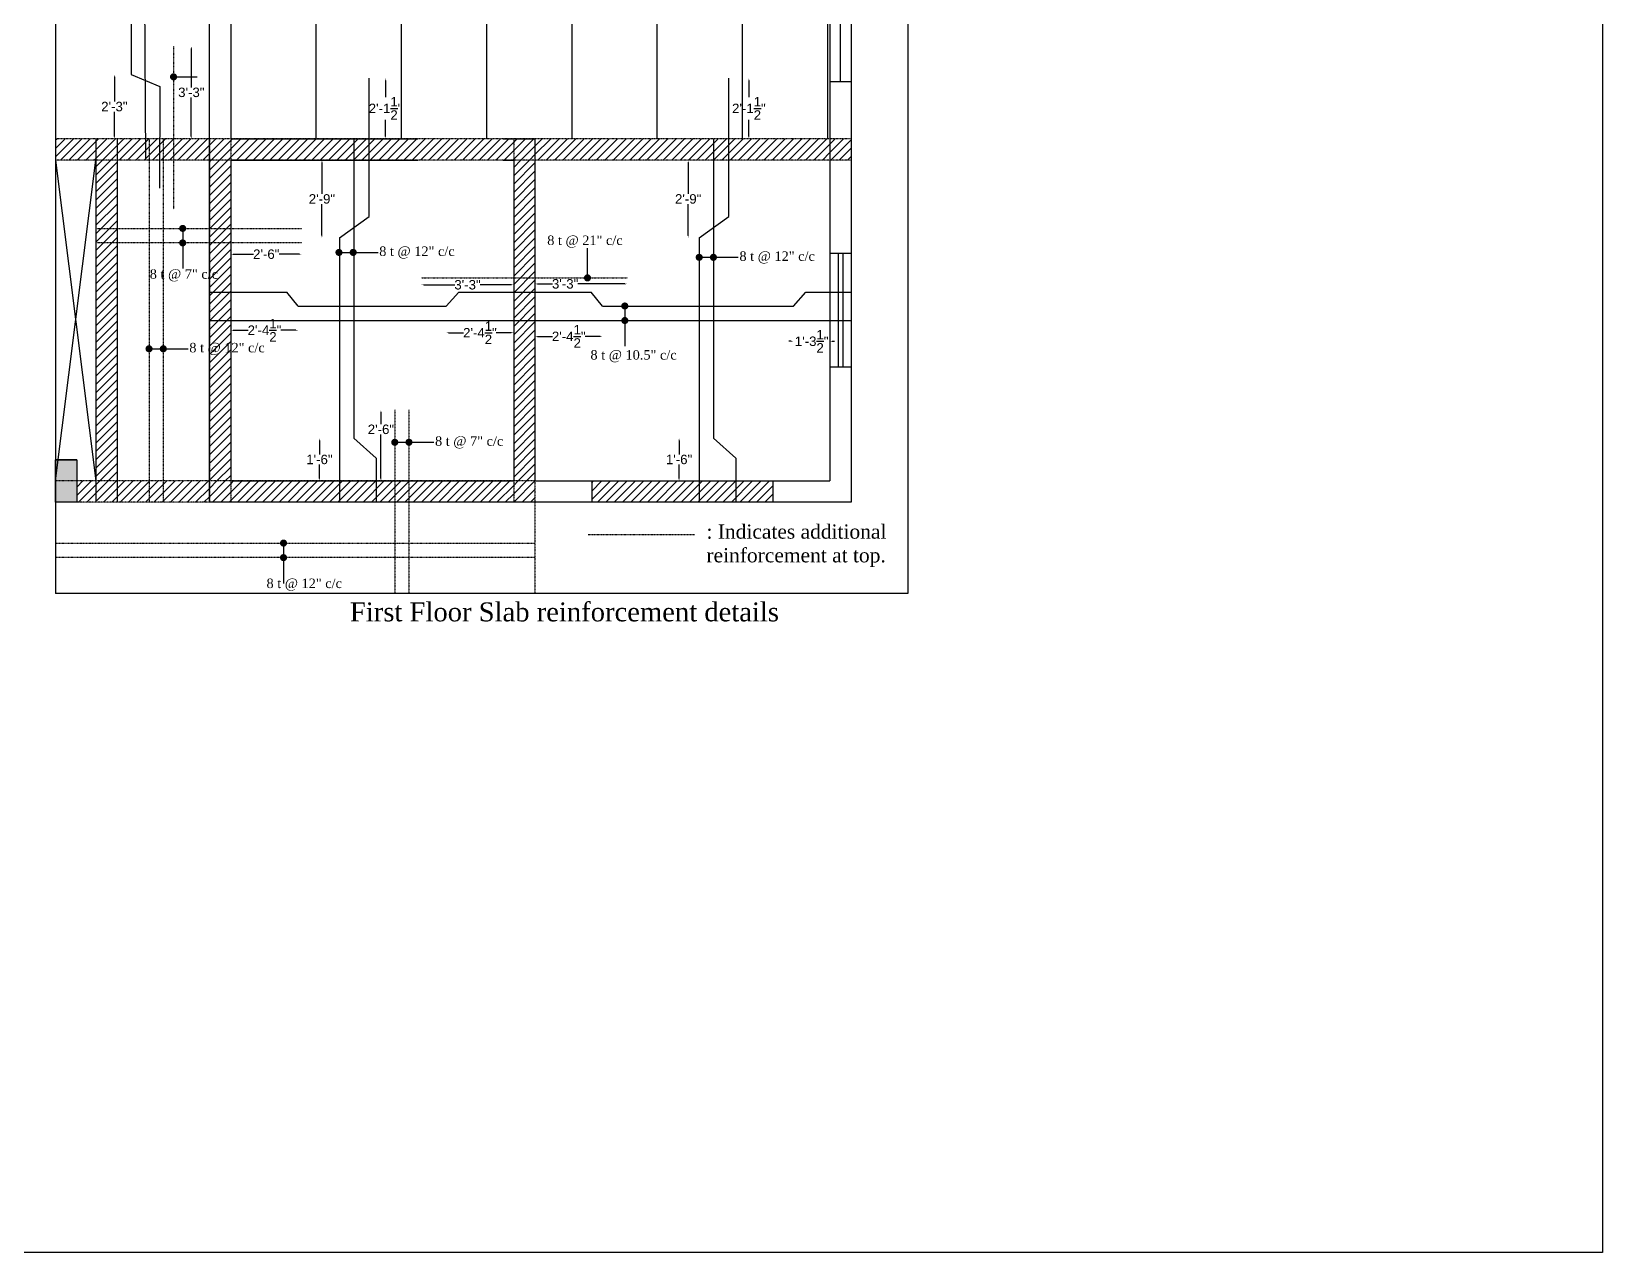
# Model space of a CAD drawing. Header units: inches. Extents: x 3138 to 9973, y -1757 to -151.
# Drawn here: x 7533 to 8196, y -1757 to -1241 of the extents above; entities that cross this region are included whole.
import ezdxf

# ---------------------------------------------------------------- set-up
doc = ezdxf.new("R2010")
doc.units = ezdxf.units.IN
doc.header["$LTSCALE"] = 0.1
doc.header["$MEASUREMENT"] = 0
doc.linetypes.add('DASHED', pattern=[0.75, 0.5, -0.25])
doc.linetypes.add('DASHED2', pattern=[0.375, 0.25, -0.125])
for name, color, linetype in [('MH - Beam and slab layout', 7, 'Continuous'), ('MH - Beams', 3, 'DASHED2'), ('MH - Slab reinforcement', 3, 'Continuous')]:
    doc.layers.add(name, color=color, linetype=linetype)
doc.styles.get("Standard").update_dxf_attribs({"font": 'arial.ttf'})
doc.dimstyles.get("Standard").update_dxf_attribs({"dimtxt": 6, "dimasz": 3, "dimexe": 0, "dimexo": 0.0625, "dimgap": 0.09, "dimtad": 0, "dimtih": 1, "dimtoh": 1, "dimdec": 1, "dimzin": 0, "dimdsep": 46, "dimlunit": 4, "dimtxsty": 'Standard', "dimblk": 'DOT', "dimcen": 0.09, "dimse1": 1, "dimse2": 1, "dimadec": 0, "dimazin": 0, "dimtfac": 1, "dimtdec": 1, "dimtofl": 0, "dimtmove": 0, "dimatfit": 3, "dimfxl": 1, "dimtolj": 1, "dimtzin": 0, "dimarcsym": 0})
pattern_1 = [(45, (1039.9333, 5.792), (-1.76776695, 1.76776695), [])]

# ---------------------------------------------------------------- blocks, each defined once
blk = doc.blocks.new('*D381')
at = {"layer": 'Defpoints', "color": 0}
for p in [(7827.39, -1260.8), (7827.39, -1286.43), (7835.89, -1286.43)]:
    blk.add_point(p, dxfattribs=at)
at = {"layer": 'MH - Slab reinforcement', "color": 0, "lineweight": -2}
for p, q in [((7835.89, -1261.8), (7835.89, -1268.84)), ((7835.89, -1285.43), (7835.89, -1278.39))]:
    blk.add_line(p, q, dxfattribs=at)
at = {"layer": 'MH - Slab reinforcement', "color": 0}
for points in [[(7836.05, -1261.8), (7835.72, -1261.8), (7835.89, -1260.8)], [(7835.72, -1285.43), (7836.05, -1285.43), (7835.89, -1286.43)]]:
    blk.add_solid(points, dxfattribs=at)
at = {"layer": 'MH - Slab reinforcement', "color": 0, "insert": (7835.89, -1273.61), "char_height": 4, "attachment_point": 5}
blk.add_mtext('\\A1;2\'-1{\\H1.000000x;\\S1/2;}"', dxfattribs=at)
blk = doc.blocks.new('_Dot')
at = {"color": 0, "linetype": 'ByBlock', "lineweight": -2}
blk.add_line((-0.5, 0), (-1, 0), dxfattribs=at)
at = {"color": 0, "linetype": 'ByBlock', "const_width": 0.5}
blk.add_lwpolyline([(-0.25, 0, 1), (0.25, 0, 1)], format="xyb", close=True, dxfattribs=at)
blk = doc.blocks.new('*D382')
at = {"layer": 'Defpoints', "color": 0}
for p in [(7820.89, -1412.8), (7806.39, -1430.93), (7820.89, -1430.93)]:
    blk.add_point(p, dxfattribs=at)
at = {"layer": 'MH - Slab reinforcement', "color": 0, "lineweight": -2}
for p, q in [((7806.39, -1413.8), (7806.39, -1419.73)), ((7806.39, -1429.93), (7806.39, -1424))]:
    blk.add_line(p, q, dxfattribs=at)
at = {"layer": 'MH - Slab reinforcement', "color": 0}
for points in [[(7806.55, -1413.8), (7806.22, -1413.8), (7806.39, -1412.8)], [(7806.22, -1429.93), (7806.55, -1429.93), (7806.39, -1430.93)]]:
    blk.add_solid(points, dxfattribs=at)
at = {"layer": 'MH - Slab reinforcement', "color": 0, "insert": (7806.39, -1421.86), "char_height": 4, "attachment_point": 5}
blk.add_mtext('\\A1;1\'-6"', dxfattribs=at)
blk = doc.blocks.new('*D383')
at = {"layer": 'Defpoints', "color": 0}
for p in [(7668.99, -1412.8), (7654.49, -1430.93), (7668.99, -1430.93)]:
    blk.add_point(p, dxfattribs=at)
at = {"layer": 'MH - Slab reinforcement', "color": 0, "lineweight": -2}
for p, q in [((7654.49, -1413.8), (7654.49, -1419.73)), ((7654.49, -1429.93), (7654.49, -1424))]:
    blk.add_line(p, q, dxfattribs=at)
at = {"layer": 'MH - Slab reinforcement', "color": 0}
for points in [[(7654.66, -1413.8), (7654.33, -1413.8), (7654.49, -1412.8)], [(7654.33, -1429.93), (7654.66, -1429.93), (7654.49, -1430.93)]]:
    blk.add_solid(points, dxfattribs=at)
at = {"layer": 'MH - Slab reinforcement', "color": 0, "insert": (7654.49, -1421.86), "char_height": 4, "attachment_point": 5}
blk.add_mtext('\\A1;1\'-6"', dxfattribs=at)
blk = doc.blocks.new('*D384')
at = {"layer": 'Defpoints', "color": 0}
for p in [(7575.04, -1259.3), (7567.89, -1286.43), (7574.39, -1286.43)]:
    blk.add_point(p, dxfattribs=at)
at = {"layer": 'MH - Slab reinforcement', "color": 0, "lineweight": -2}
for p, q in [((7567.89, -1260.3), (7567.89, -1270.73)), ((7567.89, -1285.43), (7567.89, -1275))]:
    blk.add_line(p, q, dxfattribs=at)
at = {"layer": 'MH - Slab reinforcement', "color": 0}
for points in [[(7568.05, -1260.3), (7567.72, -1260.3), (7567.89, -1259.3)], [(7567.72, -1285.43), (7568.05, -1285.43), (7567.89, -1286.43)]]:
    blk.add_solid(points, dxfattribs=at)
at = {"layer": 'MH - Slab reinforcement', "color": 0, "insert": (7567.89, -1272.86), "char_height": 4, "attachment_point": 5}
blk.add_mtext('\\A1;2\'-3"', dxfattribs=at)
blk = doc.blocks.new('*D385')
at = {"layer": 'Defpoints', "color": 0}
for p in [(7592.89, -1247.3), (7592.89, -1286.43), (7600.39, -1286.43)]:
    blk.add_point(p, dxfattribs=at)
at = {"layer": 'MH - Slab reinforcement', "color": 0, "lineweight": -2}
for p, q in [((7600.39, -1248.3), (7600.39, -1264.73)), ((7600.39, -1285.43), (7600.39, -1269))]:
    blk.add_line(p, q, dxfattribs=at)
at = {"layer": 'MH - Slab reinforcement', "color": 0}
for points in [[(7600.55, -1248.3), (7600.22, -1248.3), (7600.39, -1247.3)], [(7600.22, -1285.43), (7600.55, -1285.43), (7600.39, -1286.43)]]:
    blk.add_solid(points, dxfattribs=at)
at = {"layer": 'MH - Slab reinforcement', "color": 0, "insert": (7600.39, -1266.86), "char_height": 4, "attachment_point": 5}
blk.add_mtext('\\A1;3\'-3"', dxfattribs=at)
blk = doc.blocks.new('*D425')
at = {"layer": 'Defpoints', "color": 0}
for p in [(7617.04, -1330.27), (7647.04, -1330.27), (7647.04, -1335.18)]:
    blk.add_point(p, dxfattribs=at)
at = {"layer": 'MH - Slab reinforcement', "color": 0, "lineweight": -2}
for p, q in [((7618.04, -1335.18), (7626.6, -1335.18)), ((7646.04, -1335.18), (7637.48, -1335.18))]:
    blk.add_line(p, q, dxfattribs=at)
at = {"layer": 'MH - Slab reinforcement', "color": 0}
for points in [[(7618.04, -1335.02), (7618.04, -1335.35), (7617.04, -1335.18)], [(7646.04, -1335.35), (7646.04, -1335.02), (7647.04, -1335.18)]]:
    blk.add_solid(points, dxfattribs=at)
at = {"layer": 'MH - Slab reinforcement', "color": 0, "insert": (7632.04, -1335.18), "char_height": 4, "attachment_point": 5}
blk.add_mtext('\\A1;2\'-6"', dxfattribs=at)
blk = doc.blocks.new('*D426')
at = {"layer": 'Defpoints', "color": 0}
for p in [(7655.56, -1295.43), (7662.99, -1295.43), (7662.99, -1328.3)]:
    blk.add_point(p, dxfattribs=at)
at = {"layer": 'MH - Slab reinforcement', "color": 0, "lineweight": -2}
for p, q in [((7655.56, -1296.43), (7655.56, -1309.73)), ((7655.56, -1327.3), (7655.56, -1314))]:
    blk.add_line(p, q, dxfattribs=at)
at = {"layer": 'MH - Slab reinforcement', "color": 0}
for points in [[(7655.73, -1296.43), (7655.4, -1296.43), (7655.56, -1295.43)], [(7655.4, -1327.3), (7655.73, -1327.3), (7655.56, -1328.3)]]:
    blk.add_solid(points, dxfattribs=at)
at = {"layer": 'MH - Slab reinforcement', "color": 0, "insert": (7655.56, -1311.86), "char_height": 4, "attachment_point": 5}
blk.add_mtext('\\A1;2\'-9"', dxfattribs=at)
blk = doc.blocks.new('*D427')
at = {"layer": 'Defpoints', "color": 0}
for p in [(7675.49, -1260.8), (7682.43, -1260.8), (7676.3, -1286.43)]:
    blk.add_point(p, dxfattribs=at)
at = {"layer": 'MH - Slab reinforcement', "color": 0, "lineweight": -2}
for p, q in [((7682.43, -1261.8), (7682.43, -1268.84)), ((7682.43, -1285.43), (7682.43, -1278.39))]:
    blk.add_line(p, q, dxfattribs=at)
at = {"layer": 'MH - Slab reinforcement', "color": 0}
for points in [[(7682.59, -1261.8), (7682.26, -1261.8), (7682.43, -1260.8)], [(7682.26, -1285.43), (7682.59, -1285.43), (7682.43, -1286.43)]]:
    blk.add_solid(points, dxfattribs=at)
at = {"layer": 'MH - Slab reinforcement', "color": 0, "insert": (7682.43, -1273.61), "char_height": 4, "attachment_point": 5}
blk.add_mtext('\\A1;2\'-1{\\H1.000000x;\\S1/2;}"', dxfattribs=at)
blk = doc.blocks.new('*D428')
at = {"layer": 'Defpoints', "color": 0}
for p in [(7810.24, -1295.43), (7814.89, -1295.43), (7814.89, -1328.3)]:
    blk.add_point(p, dxfattribs=at)
at = {"layer": 'MH - Slab reinforcement', "color": 0, "lineweight": -2}
for p, q in [((7810.24, -1296.43), (7810.24, -1309.73)), ((7810.24, -1327.3), (7810.24, -1314))]:
    blk.add_line(p, q, dxfattribs=at)
at = {"layer": 'MH - Slab reinforcement', "color": 0}
for points in [[(7810.41, -1296.43), (7810.07, -1296.43), (7810.24, -1295.43)], [(7810.07, -1327.3), (7810.41, -1327.3), (7810.24, -1328.3)]]:
    blk.add_solid(points, dxfattribs=at)
at = {"layer": 'MH - Slab reinforcement', "color": 0, "insert": (7810.24, -1311.86), "char_height": 4, "attachment_point": 5}
blk.add_mtext('\\A1;2\'-9"', dxfattribs=at)
blk = doc.blocks.new('*D429')
at = {"layer": 'Defpoints', "color": 0}
for p in [(7697.54, -1345.18), (7736.54, -1345.18), (7697.54, -1348.1)]:
    blk.add_point(p, dxfattribs=at)
at = {"layer": 'MH - Slab reinforcement', "color": 0, "lineweight": -2}
for p, q in [((7698.54, -1348.1), (7711.64, -1348.1)), ((7735.54, -1348.1), (7722.44, -1348.1))]:
    blk.add_line(p, q, dxfattribs=at)
at = {"layer": 'MH - Slab reinforcement', "color": 0}
for points in [[(7698.54, -1347.93), (7698.54, -1348.27), (7697.54, -1348.1)], [(7735.54, -1348.27), (7735.54, -1347.93), (7736.54, -1348.1)]]:
    blk.add_solid(points, dxfattribs=at)
at = {"layer": 'MH - Slab reinforcement', "color": 0, "insert": (7717.04, -1348.1), "char_height": 4, "attachment_point": 5}
blk.add_mtext('\\A1;3\'-3"', dxfattribs=at)
blk = doc.blocks.new('*D430')
at = {"layer": 'Defpoints', "color": 0}
for p in [(7745.54, -1345.18), (7784.54, -1345.18), (7784.54, -1347.73)]:
    blk.add_point(p, dxfattribs=at)
at = {"layer": 'MH - Slab reinforcement', "color": 0, "lineweight": -2}
for p, q in [((7746.54, -1347.73), (7752.87, -1347.73)), ((7783.54, -1347.73), (7763.67, -1347.73))]:
    blk.add_line(p, q, dxfattribs=at)
at = {"layer": 'MH - Slab reinforcement', "color": 0}
for points in [[(7746.54, -1347.56), (7746.54, -1347.9), (7745.54, -1347.73)], [(7783.54, -1347.9), (7783.54, -1347.56), (7784.54, -1347.73)]]:
    blk.add_solid(points, dxfattribs=at)
at = {"layer": 'MH - Slab reinforcement', "color": 0, "insert": (7758.27, -1347.73), "char_height": 4, "attachment_point": 5}
blk.add_mtext('\\A1;3\'-3"', dxfattribs=at)
blk = doc.blocks.new('*D431')
at = {"layer": 'Defpoints', "color": 0}
for p in [(7680.47, -1400.93), (7692.32, -1400.93), (7692.32, -1430.93)]:
    blk.add_point(p, dxfattribs=at)
at = {"layer": 'MH - Slab reinforcement', "color": 0, "lineweight": -2}
for p, q in [((7680.47, -1401.93), (7680.47, -1407.01)), ((7680.47, -1429.93), (7680.47, -1411.27))]:
    blk.add_line(p, q, dxfattribs=at)
at = {"layer": 'MH - Slab reinforcement', "color": 0}
for points in [[(7680.64, -1401.93), (7680.31, -1401.93), (7680.47, -1400.93)], [(7680.31, -1429.93), (7680.64, -1429.93), (7680.47, -1430.93)]]:
    blk.add_solid(points, dxfattribs=at)
at = {"layer": 'MH - Slab reinforcement', "color": 0, "insert": (7680.47, -1409.14), "char_height": 4, "attachment_point": 5}
blk.add_mtext('\\A1;2\'-6"', dxfattribs=at)
blk = doc.blocks.new('*D432')
at = {"layer": 'Defpoints', "color": 0}
for p in [(7708.04, -1357.18), (7736.54, -1357.18), (7736.54, -1368.34)]:
    blk.add_point(p, dxfattribs=at)
at = {"layer": 'MH - Slab reinforcement', "color": 0, "lineweight": -2}
for p, q in [((7709.04, -1368.34), (7715.38, -1368.34)), ((7735.54, -1368.34), (7729.2, -1368.34))]:
    blk.add_line(p, q, dxfattribs=at)
at = {"layer": 'MH - Slab reinforcement', "color": 0}
for points in [[(7709.04, -1368.17), (7709.04, -1368.51), (7708.04, -1368.34)], [(7735.54, -1368.51), (7735.54, -1368.17), (7736.54, -1368.34)]]:
    blk.add_solid(points, dxfattribs=at)
at = {"layer": 'MH - Slab reinforcement', "color": 0, "insert": (7722.29, -1368.34), "char_height": 4, "attachment_point": 5}
blk.add_mtext('\\A1;2\'-4{\\H1.000000x;\\S1/2;}"', dxfattribs=at)
blk = doc.blocks.new('*D433')
at = {"layer": 'Defpoints', "color": 0}
for p in [(7745.54, -1357.18), (7774.04, -1357.18), (7745.54, -1369.87)]:
    blk.add_point(p, dxfattribs=at)
at = {"layer": 'MH - Slab reinforcement', "color": 0, "lineweight": -2}
for p, q in [((7746.54, -1369.87), (7752.88, -1369.87)), ((7773.04, -1369.87), (7766.7, -1369.87))]:
    blk.add_line(p, q, dxfattribs=at)
at = {"layer": 'MH - Slab reinforcement', "color": 0}
for points in [[(7746.54, -1369.7), (7746.54, -1370.04), (7745.54, -1369.87)], [(7773.04, -1370.04), (7773.04, -1369.7), (7774.04, -1369.87)]]:
    blk.add_solid(points, dxfattribs=at)
at = {"layer": 'MH - Slab reinforcement', "color": 0, "insert": (7759.79, -1369.87), "char_height": 4, "attachment_point": 5}
blk.add_mtext('\\A1;2\'-4{\\H1.000000x;\\S1/2;}"', dxfattribs=at)
blk = doc.blocks.new('*D434')
at = {"layer": 'Defpoints', "color": 0}
for p in [(7854.74, -1357.18), (7870.04, -1357.18), (7870.04, -1371.94)]:
    blk.add_point(p, dxfattribs=at)
at = {"layer": 'MH - Slab reinforcement', "color": 0, "lineweight": -2}
for p, q in [((7853.74, -1371.94), (7852.74, -1371.94)), ((7871.04, -1371.94), (7872.04, -1371.94))]:
    blk.add_line(p, q, dxfattribs=at)
at = {"layer": 'MH - Slab reinforcement', "color": 0}
for points in [[(7853.74, -1372.1), (7853.74, -1371.77), (7854.74, -1371.94)], [(7871.04, -1371.77), (7871.04, -1372.1), (7870.04, -1371.94)]]:
    blk.add_solid(points, dxfattribs=at)
at = {"layer": 'MH - Slab reinforcement', "color": 0, "insert": (7862.39, -1371.94), "char_height": 4, "attachment_point": 5}
blk.add_mtext('\\A1;1\'-3{\\H1.000000x;\\S1/2;}"', dxfattribs=at)
blk = doc.blocks.new('*D435')
at = {"layer": 'Defpoints', "color": 0}
for p in [(7617.04, -1357.18), (7645.54, -1357.18), (7617.04, -1367.27)]:
    blk.add_point(p, dxfattribs=at)
at = {"layer": 'MH - Slab reinforcement', "color": 0, "lineweight": -2}
for p, q in [((7618.04, -1367.27), (7624.38, -1367.27)), ((7644.54, -1367.27), (7638.2, -1367.27))]:
    blk.add_line(p, q, dxfattribs=at)
at = {"layer": 'MH - Slab reinforcement', "color": 0}
for points in [[(7618.04, -1367.11), (7618.04, -1367.44), (7617.04, -1367.27)], [(7644.54, -1367.44), (7644.54, -1367.11), (7645.54, -1367.27)]]:
    blk.add_solid(points, dxfattribs=at)
at = {"layer": 'MH - Slab reinforcement', "color": 0, "insert": (7631.29, -1367.27), "char_height": 4, "attachment_point": 5}
blk.add_mtext('\\A1;2\'-4{\\H1.000000x;\\S1/2;}"', dxfattribs=at)

msp = doc.modelspace()

# ---------------------------------------------------------------- hatches: boundary and pattern name
msp.add_hatch(color=256).paths.add_polyline_path([(7543.04, -1421.931), (7552.04, -1421.931), (7552.04, -1439.931), (7543.04, -1439.931)])
at = {"layer": 'MH - Beam and slab layout', "linetype": 'DASHED'}
h = msp.add_hatch(dxfattribs=at)
h.set_pattern_fill('ANSI31', color=256, scale=20, style=0)
h.set_pattern_definition(pattern_1)
h.paths.add_polyline_path([(7608.04, -1295.431), (7608.04, -1286.431), (7543.04, -1286.431), (7543.04, -1295.431)])
h = msp.add_hatch(dxfattribs=at)
h.set_pattern_fill('ANSI31', color=256, scale=20, style=0)
h.set_pattern_definition(pattern_1)
h.paths.add_polyline_path([(7617.04, -1295.431), (7617.04, -1286.431), (7608.04, -1286.431), (7608.04, -1295.431)])
h = msp.add_hatch(dxfattribs=at)
h.set_pattern_fill('ANSI31', color=256, scale=20, style=0)
h.set_pattern_definition(pattern_1)
h.paths.add_polyline_path([(7736.54, -1295.431), (7736.54, -1286.431), (7732.04, -1286.431), (7725.04, -1286.431), (7696.04, -1286.431), (7689.04, -1286.431), (7653.04, -1286.431), (7617.04, -1286.431), (7617.04, -1295.431), (7639.04, -1295.431), (7663.04, -1295.431), (7696.04, -1295.431), (7732.04, -1295.431)])
h = msp.add_hatch(dxfattribs=at)
h.set_pattern_fill('ANSI31', color=256, scale=20, style=0)
h.set_pattern_definition(pattern_1)
h.paths.add_polyline_path([(7745.54, -1295.431), (7745.54, -1286.431), (7736.54, -1286.431), (7736.54, -1295.431)])
h = msp.add_hatch(dxfattribs=at)
h.set_pattern_fill('ANSI31', color=256, scale=20, style=0)
h.set_pattern_definition(pattern_1)
h.paths.add_polyline_path([(7870.04, -1295.431), (7870.04, -1286.431), (7869.04, -1286.431), (7833.04, -1286.431), (7797.04, -1286.431), (7761.04, -1286.431), (7745.54, -1286.431), (7745.54, -1295.431)])
h = msp.add_hatch(dxfattribs=at)
h.set_pattern_fill('ANSI31', color=256, scale=20, style=0)
h.set_pattern_definition(pattern_1)
h.paths.add_polyline_path([(7879.04, -1295.431), (7879.04, -1286.431), (7870.04, -1286.431), (7870.04, -1295.431)])
h = msp.add_hatch(dxfattribs=at)
h.set_pattern_fill('ANSI31', color=256, scale=20, style=0)
h.set_pattern_definition(pattern_1)
h.paths.add_polyline_path([(7569.04, -1430.931), (7569.04, -1295.431), (7560.04, -1295.431), (7560.04, -1430.931)])
h = msp.add_hatch(dxfattribs=at)
h.set_pattern_fill('ANSI31', color=256, scale=20, style=0)
h.set_pattern_definition(pattern_1)
h.paths.add_polyline_path([(7617.04, -1430.931), (7617.04, -1430.931), (7617.04, -1295.431), (7608.04, -1295.431), (7608.04, -1430.931)])
h = msp.add_hatch(dxfattribs=at)
h.set_pattern_fill('ANSI31', color=256, scale=20, style=0)
h.set_pattern_definition(pattern_1)
h.paths.add_polyline_path([(7745.54, -1430.931), (7745.54, -1295.431), (7736.54, -1295.431), (7736.54, -1430.931)])
h = msp.add_hatch(dxfattribs=at)
h.set_pattern_fill('ANSI31', color=256, scale=20, style=0)
h.set_pattern_definition(pattern_1)
h.paths.add_polyline_path([(7608.04, -1439.931), (7608.04, -1439.931), (7608.04, -1430.931), (7552.04, -1430.931), (7552.04, -1439.931), (7552.04, -1439.931)])
h = msp.add_hatch(dxfattribs=at)
h.set_pattern_fill('ANSI31', color=256, scale=20, style=0)
h.set_pattern_definition(pattern_1)
h.paths.add_polyline_path([(7617.04, -1439.931), (7617.04, -1430.931), (7608.04, -1430.931), (7608.04, -1439.931), (7608.04, -1439.931), (7608.04, -1439.931)])
h = msp.add_hatch(dxfattribs=at)
h.set_pattern_fill('ANSI31', color=256, scale=20, style=0)
h.set_pattern_definition(pattern_1)
h.paths.add_polyline_path([(7736.54, -1439.931), (7736.54, -1430.931), (7617.04, -1430.931), (7617.04, -1430.931), (7617.04, -1439.931)])
h = msp.add_hatch(dxfattribs=at)
h.set_pattern_fill('ANSI31', color=256, scale=20, style=0)
h.set_pattern_definition(pattern_1)
h.paths.add_polyline_path([(7745.54, -1439.931), (7745.54, -1430.931), (7736.54, -1430.931), (7736.54, -1439.931)])
h = msp.add_hatch(dxfattribs=at)
h.set_pattern_fill('ANSI31', color=256, scale=20, style=0)
h.set_pattern_definition(pattern_1)
h.paths.add_polyline_path([(7846.04, -1439.931), (7846.04, -1430.931), (7769.54, -1430.931), (7769.54, -1439.931)])

# ---------------------------------------------------------------- linework, layer by layer
for p, q in [((7617.04, -1163.931), (7617.04, -1281.931)), ((7653.04, -1163.931), (7653.04, -1286.431)), ((7689.04, -1163.931), (7689.04, -1286.431)), ((7725.04, -1163.931), (7725.04, -1286.431)), ((7761.04, -1163.931), (7761.04, -1286.431)), ((7797.04, -1163.931), (7797.04, -1286.431)), ((7833.04, -1163.931), (7833.04, -1286.431)), ((7869.04, -1163.931), (7869.04, -1286.431)), ((7560.04, -1286.431), (7560.04, -1439.931)), ((7569.04, -1286.431), (7569.04, -1439.931)), ((7543.04, -1295.431), (7560.04, -1430.931)), ((7543.04, -1430.931), (7560.04, -1295.431)), ((7639.04, -1295.431), (7617.04, -1295.431)), ((7870.04, -1334.681), (7879.04, -1334.681)), ((7873.54, -1334.681), (7873.54, -1382.681)), ((7875.54, -1334.681), (7875.54, -1382.681)), ((7870.04, -1382.681), (7879.04, -1382.681)), ((7552.04, -1421.931), (7543.04, -1421.931)), ((7846.04, -1430.931), (7846.04, -1439.931)), ((7846.04, -1430.931), (7846.04, -1439.931)), ((7552.04, -1439.931), (7543.04, -1439.931))]:
    msp.add_line(p, q)
for points in [[(7543.04, -988.431), (7903.04, -988.431), (7903.04, -1478.431)], [(7543.04, -988.431), (7543.04, -1478.431)], [(7870.04, -1163.931), (7870.04, -1430.931)], [(7879.04, -1169.504), (7879.04, -1439.931)], [(7879.04, -1439.931), (7608.04, -1439.931), (7608.04, -1232.931)], [(7617.04, -1281.931), (7617.04, -1286.431)], [(7617.04, -1286.431), (7696.04, -1286.431)], [(7732.04, -1286.431), (7745.54, -1286.431)], [(7745.54, -1286.431), (7745.54, -1430.931)], [(7617.04, -1295.431), (7696.04, -1295.431)], [(7617.04, -1295.431), (7617.04, -1430.931), (7736.54, -1430.931)], [(7639.04, -1295.431), (7663.04, -1295.431)], [(7732.04, -1295.431), (7736.54, -1295.431)], [(7736.54, -1295.431), (7736.54, -1430.931)], [(7552.04, -1421.931), (7552.04, -1439.931)], [(7745.54, -1430.931), (7870.04, -1430.931)], [(7903.04, -1478.431), (7543.04, -1478.431)]]:
    msp.add_lwpolyline(points)
msp.add_lwpolyline([(7543.04, -1421.931), (7552.04, -1421.931), (7552.04, -1439.931), (7543.04, -1439.931)], close=True)
at = {"layer": 'MH - Beam and slab layout'}
for p, q in [((7874.54, -1262.46), (7874.54, -1202.472)), ((7879.04, -1262.46), (7870.04, -1262.46)), ((7769.54, -1430.931), (7769.54, -1439.931)), ((7846.04, -1430.931), (7846.04, -1439.931))]:
    msp.add_line(p, q, dxfattribs=at)
msp.add_lwpolyline([(6160.015, -722.304), (8196.431, -722.304), (8196.431, -1756.72), (6160.015, -1756.72)], close=True, dxfattribs=at)
at = {"layer": 'MH - Beams', "linetype": 'DASHED'}
for p, q in [((7879.04, -1286.431), (7543.04, -1286.431)), ((7608.04, -1286.431), (7608.04, -1439.931)), ((7617.04, -1286.431), (7617.04, -1439.931)), ((7736.54, -1286.431), (7736.54, -1439.931)), ((7745.54, -1286.431), (7745.54, -1439.931)), ((7879.04, -1295.431), (7543.04, -1295.431)), ((7745.54, -1430.931), (7543.04, -1430.931)), ((7745.54, -1439.931), (7543.04, -1439.931)), ((7745.54, -1439.931), (7745.54, -1478.431))]:
    msp.add_line(p, q, dxfattribs=at)
at = {"layer": 'MH - Slab reinforcement'}
for p, q in [((7575.04, -1154.931), (7575.04, -1259.298)), ((7580.386, -1178.798), (7581.04, -1295.431)), ((7575.04, -1259.298), (7587.04, -1264.298)), ((7587.04, -1264.298), (7586.886, -1307.298)), ((7675.495, -1319.298), (7675.495, -1260.798)), ((7827.386, -1319.298), (7827.386, -1260.798)), ((7668.995, -1286.431), (7668.995, -1412.798)), ((7820.886, -1286.431), (7820.886, -1412.798)), ((7662.995, -1328.298), (7675.495, -1319.298)), ((7814.886, -1328.298), (7827.386, -1319.298)), ((7662.995, -1328.298), (7662.995, -1439.931)), ((7814.886, -1328.298), (7814.886, -1439.931)), ((7608.04, -1351.181), (7640.713, -1351.181)), ((7645.54, -1357.181), (7640.713, -1351.181)), ((7708.04, -1357.181), (7713.308, -1351.181)), ((7713.308, -1351.181), (7769.285, -1351.181)), ((7774.04, -1357.181), (7769.285, -1351.181)), ((7854.74, -1357.181), (7859.95, -1351.181)), ((7859.95, -1351.181), (7879.04, -1351.181)), ((7645.54, -1357.181), (7708.04, -1357.181)), ((7774.04, -1357.181), (7854.74, -1357.181)), ((7608.04, -1363.181), (7879.04, -1363.181)), ((7668.995, -1412.798), (7678.495, -1421.298)), ((7820.886, -1412.798), (7830.386, -1421.298)), ((7678.495, -1421.298), (7678.495, -1439.931)), ((7830.386, -1421.298), (7830.386, -1439.931))]:
    msp.add_line(p, q, dxfattribs=at)
at = {"layer": 'MH - Slab reinforcement', "linetype": 'DASHED'}
for p, q in [((7592.886, -1247.298), (7592.886, -1316.298)), ((7582.534, -1286.431), (7582.534, -1439.931)), ((7588.534, -1286.431), (7588.534, -1439.931)), ((7560.04, -1324.275), (7647.04, -1324.275)), ((7560.04, -1330.275), (7647.04, -1330.275)), ((7697.54, -1345.181), (7784.54, -1345.181)), ((7686.317, -1400.931), (7686.317, -1478.431)), ((7692.317, -1400.931), (7692.317, -1478.431)), ((7543.04, -1457.157), (7745.54, -1457.157)), ((7768, -1453.587), (7812.996, -1453.587)), ((7543.04, -1463.157), (7745.54, -1463.157))]:
    msp.add_line(p, q, dxfattribs=at)

# ---------------------------------------------------------------- texts
at = {"attachment_point": 1}
for s, insert, char_height, width in [('{\\fTimes New Roman|b0|i0|c0|p34;: Indicates additional\\Preinforcement at top.}', (7817.955, -1449.286), 6, 170.21108), ('\\pxqc;{\\fTimes New Roman|b0|i0|c0|p34;First Floor Slab reinforcement details}', (7664.142, -1482.206), 8, 187.68218)]:
    msp.add_mtext(s, dxfattribs=dict(at, insert=insert, char_height=char_height, width=width))
at = {"layer": 'MH - Slab reinforcement', "char_height": 4, "attachment_point": 1}
for s, insert, width in [('{\\fTimes New Roman|b0|i0|c0|p34;8 t @ 12" c/c}', (7679.752, -1331.917), 36), ('{\\fTimes New Roman|b0|i0|c0|p34;8 t @ 21" c/c}', (7750.708, -1327.304), 33.50151), ('{\\fTimes New Roman|b0|i0|c0|p34;8 t @ 12" c/c}', (7831.886, -1333.997), 36), ('{\\fTimes New Roman|b0|i0|c0|p34;8 t @ 7" c/c}', (7582.838, -1341.552), 36), ('{\\fTimes New Roman|b0|i0|c0|p34;8 t @ 12" c/c}', (7599.534, -1372.625), 36), ('{\\fTimes New Roman|b0|i0|c0|p34;8 t @ 10.5" c/c}', (7768.976, -1375.671), 36), ('{\\fTimes New Roman|b0|i0|c0|p34;8 t @ 7" c/c}', (7703.317, -1412.084), 36), ('{\\fTimes New Roman|b0|i0|c0|p34;8 t @ 12" c/c}', (7632.149, -1472.14), 36)]:
    msp.add_mtext(s, dxfattribs=dict(at, insert=insert, width=width))

# ---------------------------------------------------------------- dimensions: what is measured, and where the dimension line sits
at = {"layer": 'MH - Slab reinforcement'}
for base, p1, p2, picture, middle in [((7600.386, -1286.431), (7592.886, -1247.298), (7592.886, -1286.431), '*D385', (7600.386, -1266.865)), ((7567.886, -1286.431), (7575.04, -1259.298), (7574.386, -1286.431), '*D384', (7567.886, -1272.865)), ((7682.426, -1260.798), (7676.304, -1286.431), (7675.495, -1260.798), '*D427', (7682.426, -1273.615)), ((7835.886, -1286.431), (7827.386, -1260.798), (7827.386, -1286.431), '*D381', (7835.886, -1273.615)), ((7655.562, -1295.431), (7662.995, -1328.298), (7662.995, -1295.431), '*D426', (7655.562, -1311.865)), ((7810.24, -1295.431), (7814.886, -1328.298), (7814.886, -1295.431), '*D428', (7810.24, -1311.865)), ((7654.495, -1430.931), (7668.995, -1412.798), (7668.995, -1430.931), '*D383', (7654.495, -1421.865)), ((7806.386, -1430.931), (7820.886, -1412.798), (7820.886, -1430.931), '*D382', (7806.386, -1421.865))]:
    dim = msp.add_linear_dim(base=base, p1=p1, p2=p2, angle=90, dimstyle='Standard', override={"dimtxt": 4, "dimasz": 1, "dimldrblk": 'Dot'}, dxfattribs=at)
    dim.commit()
    dim.dimension.update_dxf_attribs({"geometry": picture, "text_midpoint": middle})
for base, p1, p2, picture, middle in [((7647.04, -1335.183), (7617.04, -1330.275), (7647.04, -1330.275), '*D425', (7632.04, -1335.183)), ((7697.54, -1348.1), (7736.54, -1345.181), (7697.54, -1345.181), '*D429', (7717.04, -1348.1)), ((7617.04, -1367.272), (7645.54, -1357.181), (7617.04, -1357.181), '*D435', (7631.29, -1367.272)), ((7736.54, -1368.341), (7708.04, -1357.181), (7736.54, -1357.181), '*D432', (7722.29, -1368.341)), ((7745.54, -1369.872), (7774.04, -1357.181), (7745.54, -1357.181), '*D433', (7759.79, -1369.872)), ((7870.04, -1371.937), (7854.74, -1357.181), (7870.04, -1357.181), '*D434', (7862.39, -1371.937))]:
    dim = msp.add_linear_dim(base=base, p1=p1, p2=p2, dimstyle='Standard', override={"dimtxt": 4, "dimasz": 1, "dimldrblk": 'Dot'}, dxfattribs=at)
    dim.commit()
    dim.dimension.update_dxf_attribs({"geometry": picture, "text_midpoint": middle})
dim = msp.add_linear_dim(base=(7784.54, -1347.729), p1=(7745.54, -1345.181), p2=(7784.54, -1345.181), dimstyle='Standard', override={"dimtxt": 4, "dimasz": 1, "dimldrblk": 'Dot'}, dxfattribs=at)
dim.commit()
dim.dimension.update_dxf_attribs({"geometry": '*D430', "text_midpoint": (7758.275, -1347.729), "dimtype": 160})
dim = msp.add_linear_dim(base=(7680.475, -1400.931), p1=(7692.317, -1430.931), p2=(7692.317, -1400.931), angle=90, dimstyle='Standard', override={"dimtxt": 4, "dimasz": 1, "dimldrblk": 'Dot'}, dxfattribs=at)
dim.commit()
dim.dimension.update_dxf_attribs({"geometry": '*D431', "text_midpoint": (7680.475, -1409.14), "dimtype": 160})

# ---------------------------------------------------------------- leaders
for points in [[(7592.886, -1260.298), (7602.886, -1260.298)], [(7596.744, -1324.275), (7596.744, -1341.275)], [(7596.744, -1330.408), (7596.744, -1341.275)], [(7662.752, -1334.417), (7679.252, -1334.417)], [(7668.752, -1334.417), (7679.252, -1334.417)], [(7767.708, -1345.181), (7767.708, -1332.681)], [(7814.886, -1336.497), (7831.386, -1336.497)], [(7820.886, -1336.497), (7831.386, -1336.497)], [(7783.476, -1357.048), (7783.476, -1374.048)], [(7783.476, -1363.181), (7783.476, -1374.048)], [(7582.534, -1375.125), (7599.034, -1375.125)], [(7588.534, -1375.125), (7599.034, -1375.125)], [(7686.317, -1414.584), (7702.817, -1414.584)], [(7692.317, -1414.584), (7702.817, -1414.584)], [(7639.33, -1457.157), (7639.33, -1474.157)], [(7639.33, -1463.29), (7639.33, -1474.157)]]:
    msp.add_leader(points, dimstyle='Standard', override={"dimtad": 0, "dimldrblk": 'Dot'}, dxfattribs=at)

doc.saveas('drawing.dxf')
